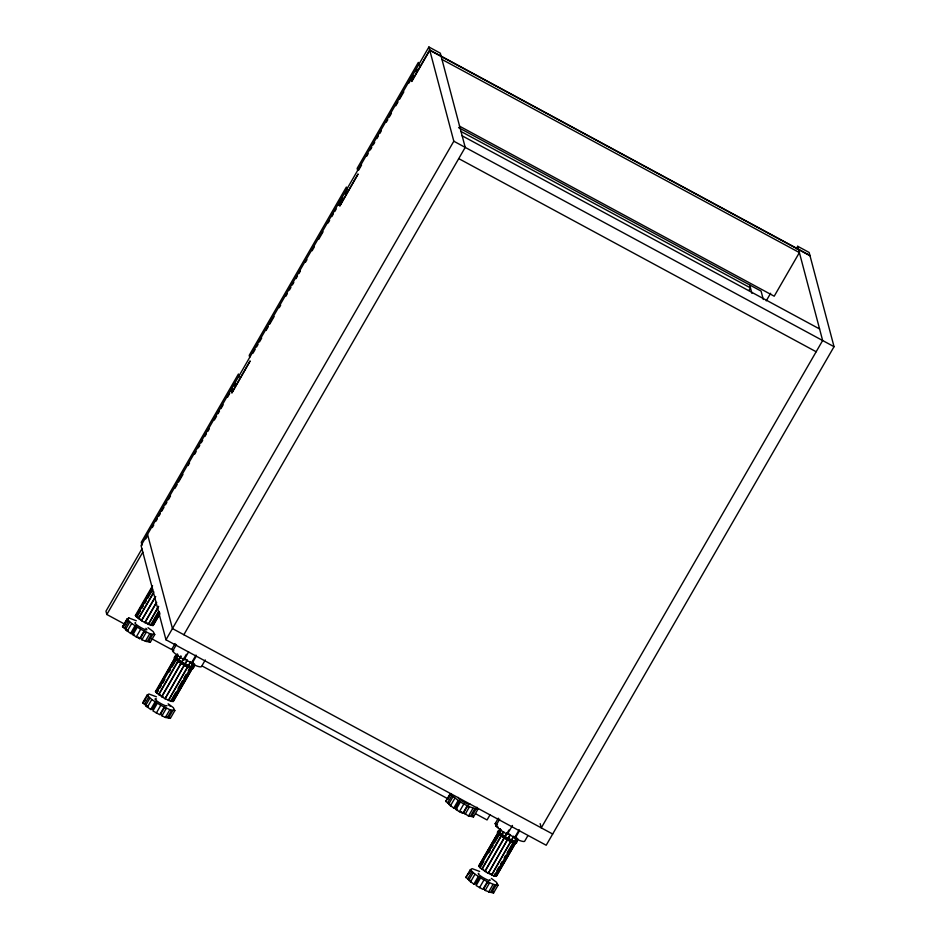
<?xml version="1.0" encoding="UTF-8"?>
<svg xmlns="http://www.w3.org/2000/svg" width="940" height="940" viewBox="0 0 940 940"><rect width="100%" height="100%" fill="white"/><g stroke="black" fill="none" stroke-linecap="round" stroke-linejoin="round"><path stroke-width="1.41" d="M183.852 634.735L465.218 147.392L440.32 53.169L428.91 47L141.059 545.564L165.969 639.788L546.199 845.248L834.039 346.684L809.14 252.461L797.731 246.292L796.262 248.842M145.712 538.949L147.169 536.423M152.28 527.563L153.749 525.037M155.934 521.242L157.391 518.716M158.86 516.178L160.317 513.651M161.774 511.125L163.971 507.33M165.428 504.792L166.897 502.265M168.354 499.739L170.54 495.944M174.922 488.353L177.12 484.558M178.576 482.02L182.959 474.43M188.071 465.57L189.539 463.044M194.65 454.185L196.108 451.658M198.305 447.863L199.762 445.337M201.219 442.799L202.688 440.272M204.873 436.477L206.33 433.951M207.799 431.413L209.256 428.887M214.367 420.027L216.564 416.232M218.021 413.706L219.478 411.18M220.947 408.642L223.133 404.846M227.515 397.256L229.713 393.461M234.095 385.87L235.552 383.344M252.919 353.264L255.116 349.469M256.573 346.93L258.03 344.404M259.499 341.878L261.684 338.083M266.067 330.492L268.264 326.685M269.721 324.159L274.104 316.569M279.215 307.709L280.672 305.183M285.795 296.323L287.252 293.797M289.438 290.002L290.907 287.476M292.363 284.938L293.821 282.411M296.018 278.616L297.475 276.09M298.932 273.552L300.401 271.026M305.512 262.166L306.969 259.64M312.08 250.78L314.277 246.985M318.66 239.395L323.043 231.804M328.154 222.945L329.611 220.418M331.808 216.623L333.265 214.097M334.734 211.559L336.191 209.033M338.377 205.237L339.845 202.711M341.302 200.173L342.759 197.647M344.957 193.851L346.413 191.325M358.669 170.093L361.583 165.052M366.682 156.228L368.139 153.702M370.325 149.918L371.77 147.392M373.227 144.877L374.684 142.351M376.87 138.568L378.327 136.042M379.784 133.527L381.24 131.001M386.34 122.177L387.797 119.65M389.254 117.124L391.44 113.34M395.811 105.773L397.984 101.99M399.441 99.464L403.812 91.897M408.912 83.073L410.369 80.546M411.826 78.032L413.283 75.506M415.468 71.722L416.925 69.196M232.157 392.109L250.146 360.948L231.886 393.061L231.017 389.759M340.104 205.155L358.093 173.994L339.834 206.107L338.952 202.805M411.708 81.134L429.697 49.973L809.928 255.433M141.94 548.866L105.962 611.188L106.831 614.49L124.879 624.242M106.831 614.49L142.81 552.168M126.736 629.53L122.529 626.804L127.006 619.049L128.839 617.956L136.323 620.764M127.358 619.237L122.529 626.804M123.728 626.087L127.17 620.13M126.924 621.281L128.839 617.956M124.291 628.484L128.416 621.317L129.579 622.433L125.455 629.589L130.59 633.442L134.326 634.829M152.445 588.804L136.312 616.734L136.888 617.028L135.395 615.477L152.562 585.738M135.971 615.759L152.421 587.265M127.206 631.269L131.682 623.514L127.006 619.049M140.025 608.956L144.419 601.33M149.554 592.447L151.023 589.909M137.604 615.782L140.471 610.824M141.893 608.345L143.327 605.877M144.76 603.398L146.194 600.918M147.615 598.439L152.633 589.768M136.312 616.734L138.45 618.543L153.855 591.883M138.45 618.543L153.42 593.199M130.59 633.442L134.714 626.275L136.958 627.72L132.822 634.876L139.625 638.671L143.75 631.516L146.017 632.608L141.893 639.764L147.169 641.738L151.305 634.582L152.538 634.817L148.403 641.973L150.271 642.314L154.748 634.559L153.232 631.61L148.038 627.709M132.082 633.395L136.218 626.24M156.71 602.34L144.983 622.656L141.494 620.623L155.429 596.501M141.494 620.623L155.723 596.548M136.206 637.038L140.683 629.283L149.789 633.642L154.748 634.559M145.559 621.175L155.817 603.398M159.201 611.435L151.14 625.405L148.367 624.336L158.472 606.347M148.367 624.336L158.625 606.559M151.14 625.405L150.623 625.041L157.944 612.351M150.623 625.041L152.362 625.335L159.694 612.633M154.219 622.339L152.75 624.877L153.326 625.17L159.929 613.738M155.688 619.801L157.885 615.994M152.362 625.335L152.879 625.688L159.483 614.266M145.312 641.397L149.789 633.642M165.969 639.788L453.809 141.223L428.91 47M171.903 649.117L175.134 643.536M146.828 705.576L142.633 702.838L147.11 695.095L148.943 694.002L156.428 696.81M176.473 644.511L172.596 651.22A17.214 2.902 30 0 0 184.087 659.751L188.611 651.925M144.008 701.24L147.956 694.977M143.832 702.133L145.207 699.748M144.384 704.518L148.52 697.363L149.683 698.479L145.547 705.635L150.682 709.477L152.186 709.442L156.322 702.286M158.413 690.595L156.992 693.062L155.488 691.511L177.143 654.005M156.064 691.805L175.251 657.53M183.547 659.21L181.902 662.066L176.415 658.129L176.99 658.423L176.074 657.154L177.731 654.287M147.31 707.315L151.787 699.56L147.11 695.095M157.92 688.809L160.117 685.002M168.189 671.031L172.584 663.405M174.053 660.867L175.192 658.881M172.008 667.048L176.309 659.61L175.721 659.328L181.209 663.264L161.892 696.716L156.404 692.78L178.071 655.274M159.847 688.115L161.28 685.636M162.714 683.157L164.853 679.432M169.153 672.006L170.575 669.527M158.554 694.59L177.871 661.137M178.553 659.939L180.762 656.12M158.848 694.636L178.165 661.184M178.858 659.986L181.056 656.179M150.682 709.477L154.818 702.321L157.05 703.755L152.926 710.91L159.718 714.717L163.854 707.562L166.121 708.643L161.986 715.798L165.405 717.443L167.273 717.784L171.397 710.628L172.631 710.852L168.507 718.019L166.11 716.362M161.598 696.669L183.805 658.2L187.283 660.232L165.076 698.702L161.892 696.716M184.416 657.659L186.355 654.299M156.299 713.084L160.775 705.329L169.882 709.688L174.84 710.605L170.363 718.36L168.507 718.019M165.076 698.702L182.513 668.011M183.089 667.012L187.283 660.232M188.305 670.608L190.033 667.635L190.55 667.988L171.233 701.44L168.46 700.382L187.624 666.707L181.209 663.264M193.44 662.982L191.243 666.789L188.47 665.732L190.514 661.701M168.46 700.382L187.777 666.918L190.55 667.988M188.47 665.732L190.667 661.913M205.296 659.962L201.418 666.672A17.214 2.902 30 0 1 191.807 663.887L191.49 662.911L196.013 655.086M191.807 663.887L196.331 656.061M171.444 699.818L175.851 692.204M178.048 688.386L182.442 680.772M183.911 678.234L186.108 674.427M172.455 701.381L191.772 667.929L192.747 667.752L173.43 701.205L170.716 701.087L171.233 701.44M191.243 666.789L190.726 666.436L192.465 666.73L194.122 663.863M173.583 699.654L175.78 695.847M177.249 693.309L179.446 689.49M180.915 686.952L182.372 684.414M183.841 681.876L188.975 672.981M190.444 670.443L192.16 667.471M172.983 701.734L192.3 668.281M192.465 666.73L192.982 667.083L194.639 664.227M192.982 667.083L194.533 664.65M165.405 717.443L169.882 709.688M449.931 804.182L445.724 801.444L450.201 793.689C457.792 801.056 467.427 807.307 477.943 809.199L473.466 816.954L471.598 816.613L475.734 809.457L474.5 809.234L470.364 816.39L468.508 816.038L463.714 812.759L467.85 805.604M450.554 793.877L445.724 801.444M448.298 798.342L451.059 793.572M447.487 803.124L451.623 795.968L452.786 797.073L448.65 804.229L453.785 808.083L457.522 809.481L456.018 809.516L460.154 802.361L457.909 800.927L453.785 808.083M450.401 805.909L454.878 798.166M748.98 290.437L750.449 287.887L460.659 131.294M455.289 808.036L459.413 800.88L457.909 800.927M456.018 809.516L459.402 811.678L463.878 803.923M459.402 811.678L462.821 813.312L466.957 806.156L469.213 807.249L465.089 814.404M468.508 816.038L472.985 808.283M766.229 300.87L770.624 293.257M489.998 814.863L487.061 819.95L475.464 813.688M497.495 825.038L495.11 823.769L498.329 818.176M470.024 880.216L465.829 877.478L470.305 869.735L472.139 868.642L479.623 871.451M512.453 825.449L507.283 834.391A17.214 2.902 30 0 1 495.791 825.861L499.669 819.151M469.084 873.201L470.47 870.816M467.579 879.159L471.716 872.003L472.879 873.119L468.743 880.275L473.878 884.117L475.382 884.082L479.518 876.926M483.759 861.51L480.187 867.714L478.683 866.163L500.339 828.645M478.683 866.163L497.73 833.416M507.295 832.899L505.097 836.718L498.694 831.512L500.245 829.08M479.271 866.445L498.576 832.993L498 832.699M499.269 831.794L500.374 829.891M470.505 881.955L474.982 874.2L470.305 869.735M480.387 864.718L481.856 862.18M484.053 858.373L485.522 855.835M486.979 853.285L489.188 849.478M493.582 841.864L495.78 838.057M494.487 842.922L499.504 834.25L498.917 833.968L504.404 837.904L485.087 871.357L479.612 867.42L501.267 829.914M488.765 852.839L490.198 850.359M491.632 847.88L493.065 845.401M481.75 869.23L503.405 831.724M482.044 869.277L501.361 835.825M502.054 834.638L503.711 831.771M473.878 884.117L478.014 876.961L480.246 878.395L476.122 885.562L482.913 889.357L487.049 882.202L489.317 883.295L485.181 890.45L490.469 892.424L494.593 885.269L495.827 885.504L491.702 892.659L493.559 893L498.036 885.245L496.52 882.284L491.326 878.395M510.326 834.661L488.271 873.342L484.793 871.309L507.001 832.84M507.283 834.391L506.966 833.416L508.904 830.067M479.494 887.724L483.971 879.969L493.077 884.329L498.036 885.245M488.271 873.342L509.774 835.613M491.655 875.023L513.71 836.341L491.655 875.023L494.428 876.08L513.745 842.628L513.228 842.275L512.077 844.261M487.942 881.65L483.818 888.805L485.181 890.45M527.845 835.719L524.626 841.312A17.214 2.902 30 0 1 515.003 838.527L514.685 837.552L519.209 829.726M515.003 838.527L519.526 830.702M494.428 876.08L493.911 875.727L495.38 873.19M496.849 870.652L499.046 866.845M500.515 864.307L501.972 861.757M504.181 857.95L505.638 855.412M507.106 852.874L511.513 845.26M505.097 836.718L514.438 841.441L516.636 837.622M495.662 876.021L514.967 842.569L515.496 842.922L496.179 876.374L493.911 875.727M517.317 838.515L515.661 841.37L516.178 841.723L517.729 839.291M498.247 871.756L496.05 875.563L496.626 875.845L515.942 842.393M500.444 867.949L504.839 860.323M506.308 857.785L508.505 853.978M509.974 851.44L511.442 848.902M516.178 841.723L517.834 838.868M488.6 892.084L493.077 884.329M135.395 615.477L136.359 615.3M155.488 691.511L156.451 691.346M142.633 702.838L143.315 702.439M471.152 869.618L465.829 877.478M181.902 662.066L188.305 665.508M504.404 837.904L513.745 842.628M125.455 629.589L127.899 630.646M145.547 705.635L147.991 706.692M148.203 624.113L144.983 622.656M176.074 657.154L175.498 656.872L176.462 656.696M164.923 698.491L168.307 700.159M488.119 873.131L491.503 874.799M191.49 662.911L183.77 658.775L184.087 659.751M495.791 825.861L498.177 827.141M506.966 833.416L514.685 837.552M810.01 255.762L429.78 50.302L411.791 81.463L410.921 78.161M441.976 59.443L799.388 252.578L774.207 296.206L459.366 126.078M412.249 77.303L411.614 76.963L412.402 79.935M458.579 127.629L761.071 291.083L763.292 299.484M462.163 135.818L819.574 328.953M453.809 141.223L834.039 346.684M458.744 158.613L816.155 351.748M341.279 201.665L340.01 200.984L340.797 203.957M552.673 834.027L172.443 628.566L147.545 534.343M151.939 638.871L173.853 650.715M202.206 666.037L448.392 799.059M507.976 833.416L510.479 834.873M131.682 623.514L140.683 629.283M474.982 874.2L483.971 879.969M151.787 699.56L160.775 705.329M138.756 618.602L141.799 620.67M168.131 703.755L173.324 707.644L174.84 710.605M168.436 704.847L170.246 706.198M461.458 811.678L462.821 813.312M146.017 632.608L144.654 630.963L140.518 638.119L141.893 639.764M138.25 637.038L139.625 638.671M166.121 708.643L164.747 707.009L160.623 714.165L161.986 715.798M175.38 658.352L176.309 659.61M476.933 807.237L477.943 809.199M472.89 815.85L473.466 816.954M496.743 884L497.119 884.728M492.995 891.884L493.559 893M149.695 641.209L150.271 642.314M173.547 709.359L173.924 710.088M169.799 717.243L170.363 718.36M797.731 246.292L822.641 340.527L541.264 827.87L540.159 823.652M749.662 284.914L751.883 293.315M419.111 65.412L418.323 62.44L357.153 168.389L357.682 170.363M347.142 190.056L346.355 187.084L249.218 355.344L249.734 357.329M339.316 202.182L340.186 205.484M239.207 377.011L238.419 374.038L141.27 542.31L142.058 545.282M232.062 387.938L232.85 390.911M231.369 389.137L232.251 392.438M495.11 823.769A17.214 2.902 30 0 1 496.273 823.581M489.881 879.687A6.886 1.163 30 0 1 483.841 878.089A6.886 1.163 30 0 1 478.824 873.389M492.172 874.388A6.886 1.163 30 0 1 489.599 873.342M486.509 871.674A6.886 1.163 30 0 1 485.017 870.745M483.724 869.817A6.886 1.163 30 0 1 482.678 868.983M516.553 842.839A11.022 1.857 30 0 1 504.639 838.327A11.022 1.857 30 0 1 498.588 831.853M516.882 840.889A11.022 1.857 30 0 1 513.628 841.335A11.022 1.857 30 0 1 503.006 835.636L500.997 834.18A11.022 1.857 30 0 1 499.281 830.666M470.094 804.158A6.886 1.163 30 0 1 463.737 802.055A6.886 1.163 30 0 1 458.227 797.402M145.888 628.296A6.886 1.163 30 0 1 141.329 627.838A6.886 1.163 30 0 1 135.536 622.703M149.742 623.902A6.886 1.163 30 0 1 148.884 623.702M147.709 623.291A6.886 1.163 30 0 1 144.772 621.88M141.728 620.059A6.886 1.163 30 0 1 140.424 619.143M138.697 617.604A6.886 1.163 30 0 1 138.38 617.087M166.991 705.552A6.886 1.163 30 0 1 159.107 702.533A6.886 1.163 30 0 1 156.498 698.937M169.846 699.936A6.886 1.163 30 0 1 168.977 699.748M163.313 697.034A6.886 1.163 30 0 1 161.821 696.093M160.517 695.177A6.886 1.163 30 0 1 159.483 694.343M192.994 667.447A11.022 1.857 30 0 1 182.677 664.416A11.022 1.857 30 0 1 175.392 657.213M192.688 665.179A11.022 1.857 30 0 1 191.349 667.024A11.022 1.857 30 0 1 179.81 660.996L177.801 659.539A11.022 1.857 30 0 1 176.074 656.014"/></g></svg>
